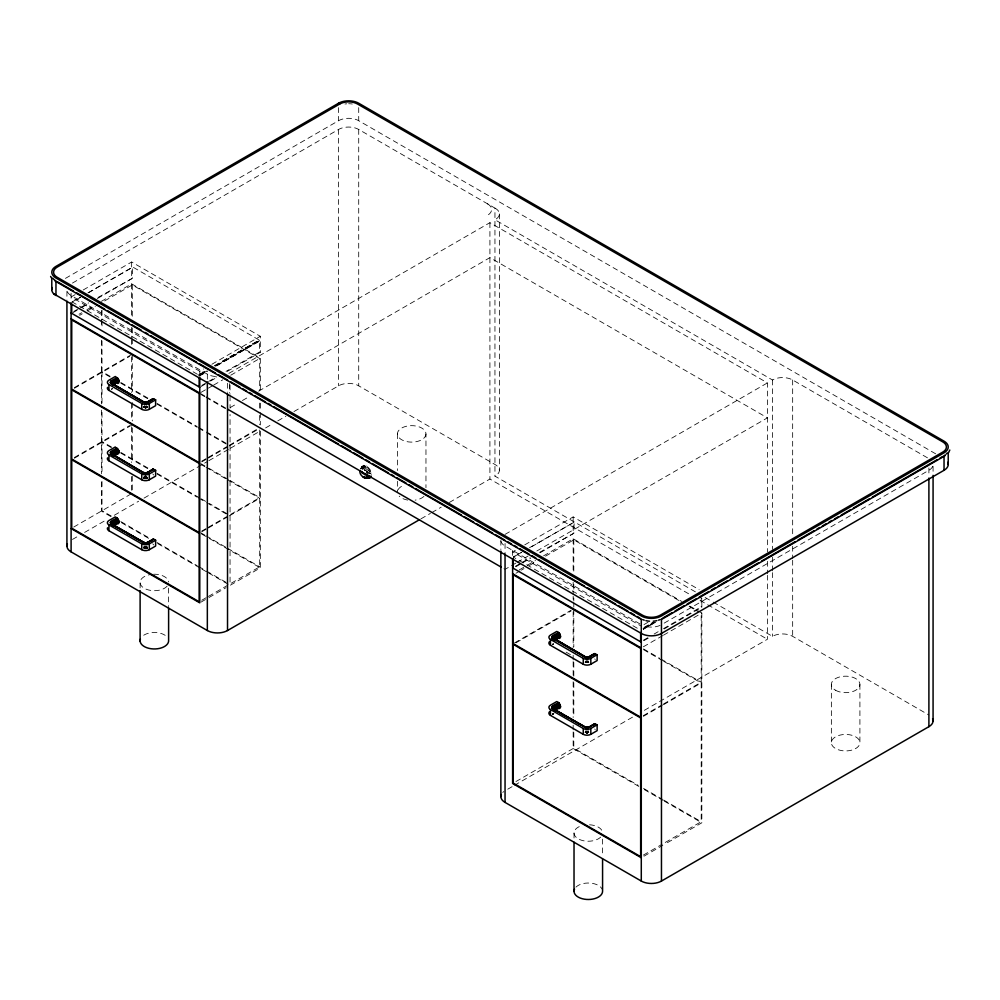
<?xml version="1.0" encoding="UTF-8"?>
<svg xmlns="http://www.w3.org/2000/svg" width="1000" height="1000" viewBox="0 0 1000 1000"><rect width="100%" height="100%" fill="white"/><g stroke="black" fill="none" stroke-linecap="round" stroke-linejoin="round"><path stroke-width="0.75" stroke-dasharray="5 3.75" d="M145.312 406.25L145.525 408.462L144.85 407.738M145.375 475.913L145.05 478.913L147.513 477.775A3.713 2.125 60.4 0 1 146.688 476.438L144.388 476.438A3.713 2.15 -60 0 1 143.525 477.762L144.388 476.438M145.312 546.625L145.05 548.825L147.513 547.688A3.713 2.125 60.4 0 1 146.688 546.35L144.388 546.35A3.713 2.15 -60 0 1 143.525 547.675L144.388 546.35M586.825 661.15L586.65 662.675M361.238 468.837C362.587 460.538 372.45 469.475 371.337 474.663M145.213 475.887L144.562 478.85C145.963 477.688 142.438 478.475 144.512 476.5M586.55 733.45L587.263 731.25L587.525 733.45L586.062 733.388L587.425 732.775L587.537 733.45M145.1 406.213L144.775 407.725M145.1 546.6C145 549.475 142.912 548.875 144.688 546.5M586.6 661.125L586.275 662.638M586.6 731.225L586.275 732.738M144.887 406.175L144.4 407.65M144.887 476.637L143.663 478.625L144.688 476.575M144.887 546.55C142.113 549.3 146.875 548.787 145.525 546.638M586.4 661.075L585.913 662.562M586.4 731.175L585.913 732.663M144.762 548.112L144.113 548.675M513.288 557.075L521.788 552.238L513.288 557.075L640.025 629.8M144.688 406.112L143.75 407.425L144.512 406.037M586.2 661.025L585.062 662.212A3.713 2.15 -60 0 0 585.5 661.562L588.562 661.575M586.2 731.112L585.062 732.312A3.713 2.15 -60 0 0 585.887 730.962L585.562 732.55M144.4 478.113L143.675 478.625L144.762 478.2M144.1 548.675L145.15 548.15M144.512 546.425L143.75 547.8L144.4 548.038M586.025 660.95L585.262 662.325M586.025 731.05L585.262 732.425M360.487 469.137L361.912 466.325M144 406.675L144.388 405.975A3.713 2.15 -60 0 1 143.525 407.3C144.838 405.725 149.225 408.663 146.375 406.112M370.65 471.362L367.038 472.925L363.762 468.837L361.087 468.575L362.713 465.575M361.875 468.338L363.762 465.25M585.513 661.575L585.562 662.45M362.788 468.425L364.975 465.375M363.762 468.837L366.287 465.925M364.738 469.55L367.587 466.875M111.438 389.625L112.438 388.45A3.713 2.175 -59.2 0 1 111.975 389.075L111.562 388.787M553.488 643.988L552.438 644.163L553.475 643.988M553.288 713.962L552.438 714.25L553.95 713.45A3.713 2.175 -59.2 0 1 553.475 714.087L552.95 714.625M553.288 643.863L552.95 644.525M365.65 470.525L368.812 468.162M552.212 714.013L552.888 713.587M65.438 278.387L338.537 120.712A14.275 8.238 0 0 1 358.713 120.712L935.925 453.963M72.45 283.075L338.537 129.462A14.275 8.238 0 0 1 358.713 129.462L494.95 208.113L494.95 476.125L696.55 592.513M75.138 294.637L71.1 296.962L199.775 371.25L203.812 368.925M83.212 289.975L131.65 262L260.325 336.287L260.325 352.312L226.688 371.737M71.862 302.062L80.275 297.337M87.925 292.85L132.75 267.038L259.3 340.125L259.688 351.95L226.05 371.375M80.438 297.4L72.362 302.062L198.675 375.012M88.513 292.738L132.912 267.1M73.8 311.438L79.175 308.325M80.525 307.55L88.6 302.887M98.012 297.45L132.287 278.387L132.75 267.038M73.088 312.575L77.112 310.238M82.5 307.137L89.225 303.25M97.3 298.587L132.287 278.387M79 314.25L81.638 312.738M86.9 309.7L93.488 305.9M101.375 301.337L131.65 283.85L260.325 358.137L260.325 392.325M79.638 315.35L82.263 313.825M87.537 310.788L95.425 306.225M104.637 300.912L132.287 284.95L259.688 358.5L259.688 390.788M74.362 387.575L132.287 354.137M74.362 388.3L129.65 356.388M211.887 364.263L260.325 336.287M198.512 374.888L205.4 371.125M214.662 365.575L259.225 340.05M205.55 371.287C193.275 377.45 200.287 376.775 207.213 371.325M214.9 365.763L259.375 340.213M198.9 375.262L205.625 371.375L199.013 375.462M215.037 365.938L259.45 340.3M215.162 366.138L259.513 340.4M199.1 375.675L207.138 370.913M259.613 340.613L215.238 366.35L259.675 340.825M199.125 375.788L207.2 371.125M216.637 365.887L259.688 341.025M74.362 457.488L129.65 425.575M74.362 458.225L132.287 424.787M201.838 385.35L207.213 382.25M208.562 381.475L216.637 376.812M201.125 386.5L205.15 384.162M210.538 381.062L217.262 377.175M228.875 373.387L489.913 222.675L767.425 382.9L767.425 551.95M201.088 392.337L207.675 388.537M208.363 388.15L212.938 385.5M213.625 385.1L222.838 379.787M230.738 375.225L260.325 358.137M230.225 407.562L236.988 403.65M242.4 400.538L249.163 396.625M258.637 391.163L489.913 257.638L767.425 417.863L536.15 551.388M73.737 527.05L132.287 493.237M201.775 461.138L207.037 458.088M208.363 457.337L226.788 446.688M229.412 445.175L258.375 428.45M201.775 461.863L207.037 458.825M208.363 458.062L226.788 447.425M229.412 445.9L259.688 428.425M72.45 539.438L79.212 535.538M84.612 532.425L104.875 520.725M114.325 515.262L138.637 501.225M144.037 498.113L207.525 461.463M208.875 460.675L229.125 448.988M230.487 448.2L260.2 431.05M265.6 427.925L272.35 424.025M277.75 420.913L285.863 416.238M293.962 411.55L338.537 385.825A14.275 8.238 0 0 1 358.713 385.825L494.95 464.475A13.65 7.875 0 0 1 494.95 476.125M201.775 531.05L207.037 528.013M208.363 527.25L226.788 516.613M259.688 429.963L259.688 497.612L229.412 515.087L209.3 503.475M201.775 531.775L207.037 528.737M208.363 527.975L226.788 517.337M229.412 515.825L259.688 498.338L259.688 566.8L229.412 584.275M361.087 468.575L363.612 467.125M366.438 471.662L369.85 469.7M201.775 600.237L207.037 597.2M208.363 596.438L226.788 585.8M201.088 602.087L207.675 598.288M208.988 597.537L226.1 587.65M260.325 431.163L260.325 567.888L230.05 585.375L230.05 414.462M420.938 518.862L430.4 513.4M431.75 512.612L441.225 507.15M449.338 502.463L489.913 479.038L690.638 594.938M505.05 534.388L767.425 382.9M515.3 550.312L512.612 551.862L641.287 626.15M524.725 544.875L573.162 516.912L699.15 589.65M529.438 547.762L574.425 522.013L529.388 548.013M515.862 563.1L505.05 569.35L502.35 567.788M517.212 562.325L528.038 556.075M515.3 566.337L520.688 563.225M522.038 562.45L530.112 557.788M539.525 552.35L573.8 533.3L574.188 521.925M515.938 566.7L521.312 563.587M522.663 562.812L530.737 558.15M540.163 552.712L573.8 533.3M519.338 569.837L526.075 565.95M527.413 565.175L535.487 560.513M543.562 555.85L573.162 538.763L681.725 601.438M515.938 573.25L519.975 570.925M521.312 570.15L524.012 568.6M529.388 565.487L536.125 561.6M545.538 556.163L573.8 539.85L679.75 601.025M514.587 642.862L571.1 610.225M515.938 642.812L571.1 610.962M643.975 624.6L648.012 622.275M644.062 627.463L652.138 622.8M644.225 627.587L653.713 622.225M643.1 628.612L653.863 622.4M643.213 628.812L653.925 622.5M654.025 622.7L643.3 629.025L655.438 622.137M643.337 629.338L655.45 622.337M664.163 623.138L928.9 470.3A14.275 8.238 0 0 0 933.075 464.475L933.075 473.8M643.337 640.263L648.725 637.15M654.112 634.038L658.15 631.712M663.525 628.6L701.2 606.85L701.838 607.212L701.838 598.475M643.975 640.625L649.362 637.513M664.163 628.975L701.838 607.212M643.337 646.812L662.812 635.575M663.525 635.163L701.838 613.05L701.838 822.8L664.163 844.55M515.938 781.55L573.8 748.15L638.175 785.312M507.75 789.188L513.162 786.062M514.513 785.288L633.538 716.575M644.35 710.325L767.425 639.263L767.425 575.337M643.337 715.638L662.175 704.762M663.525 703.988L701.2 682.237L701.2 613.413M643.337 716.363L662.175 705.487M663.525 704.712L701.2 682.962L701.2 821.7L663.525 843.45M643.337 855.113L662.175 844.237M643.975 856.2L662.812 845.325M145.525 475.913C142.525 479.712 148.975 478.663 146.675 476.438M145.75 546.625C144.95 549.125 148.963 547.938 146.675 546.35M147 407.55L147.513 407.312A3.713 2.125 60.4 0 1 146.688 405.975L147.062 406.675M147.062 477.137L144 477.137M147.062 547.05L144 547.05M588.562 731.675L588.188 730.975A3.713 2.125 60.4 0 0 588.575 731.675L585.513 731.675M145.963 546.6C146.062 549.475 148.15 548.875 146.375 546.5M368.663 473.812L371.163 473.062M146.3 548.112L147.387 548.538L147 547.938M145.75 406.25C145.512 409.562 145.588 408.35 145.963 406.213M145.525 407.788L146.213 407.738M494.95 208.113A13.65 7.875 0 0 1 494.95 219.762L772.475 379.988A14.275 8.238 0 0 1 792.663 379.988L928.9 458.65M713.2 602.125L772.475 636.35A14.275 8.238 0 0 1 792.663 636.35L928.9 715.013M705.113 597.463L711.85 601.35M700.075 600.375L767.425 639.263M259.688 351.95L260.325 352.312M689.775 606.075L696.475 609.95M697.812 610.725L701.838 613.05M689.137 606.438L698.525 611.862M215.575 376.512A14.275 8.238 0 0 1 207.338 374.162L71.1 295.512A14.275 8.238 0 0 1 66.925 289.688L66.925 300.562M639.938 623.925L505.05 546.038A14.275 8.238 0 0 1 500.988 541.287M368.175 472.125L364.387 469.938L364.387 471.388L368.175 473.575M643.538 648.938L659.625 658.225M660.962 659L701.2 682.237M200.688 393.625L204.713 395.95M206.05 396.725L226.163 408.338M643.538 649.663L662.312 660.512M663.65 661.287L701.2 682.962M200.688 394.35L204.713 396.675M206.05 397.45L226.163 409.062M110.062 376.262L102.013 371.613L102.013 339.325M120.787 382.45L148.95 398.713M157 403.363L197.225 426.587M198.575 427.362L205.275 431.238M206.625 432.013L226.737 443.625M110.062 376.987L102.013 372.35L102.013 403.1M120.787 383.188L147.613 398.675M157 404.087L197.225 427.325M198.575 428.088L205.275 431.962M206.625 432.738L226.737 444.35M566.1 652.125L571.362 655.163M200.688 463.537L207.387 467.413M208.725 468.188L228.85 479.8M230.188 480.575L259.688 497.612M200.688 464.275L204.713 466.6M206.05 467.362L226.163 478.988M227.5 479.762L259.688 498.338M111.4 446.95L102.013 441.538L102.013 409.25M120.787 452.375L148.95 468.638M157 473.275L199.913 498.062M201.25 498.825L207.963 502.7M111.4 447.688L102.013 442.262L102.013 473.375M120.787 453.1L147.613 468.587M157 474.012L197.225 497.238M198.575 498.013L205.275 501.887M206.625 502.65L226.737 514.275M200.688 532.737L204.713 535.05M206.05 535.825L226.163 547.438M227.5 548.212L259.688 566.8M643.538 788.413L662.312 799.25M663.65 800.025L701.2 821.7M201.35 533.85L208.05 537.712M209.387 538.488L260.325 567.888M638.837 786.425L573.162 748.512L573.162 731.425M644.2 789.525L662.962 800.35M664.3 801.125L701.838 822.8M111.4 516.138L102.013 510.725L102.013 479.6M120.787 521.562L150.287 538.6M157 542.463L197.225 565.7M198.575 566.475L205.275 570.337M206.625 571.112L226.737 582.725M110.763 516.5L101.375 511.087L101.375 480.012M121.487 522.688L149.625 538.938M157.675 543.587L200.562 568.35M201.9 569.125L207.262 572.212M208.6 572.987L228.713 584.6M146.375 476.575L147.4 478.625L146.175 476.637M147 478.013L147.387 478.625L146.662 478.113M147.312 407.425L146.55 406.037M147.312 477.887L146.55 476.5M147.312 547.8L146.55 546.425M588.062 660.95L588.825 662.325L587.875 661.025M588.062 731.05L588.825 732.425L587.875 731.112M146.175 546.55L146.962 548.675M146.662 548.038L146.95 548.675M588.162 662.562L587.688 661.075M588.162 732.663L587.688 731.175M146.662 407.65L146.175 406.175M146.3 478.2L146.5 478.85L145.85 475.887M587.8 662.638L587.475 661.125M587.8 732.738L587.475 731.225M145.925 478.237L146.025 478.913L145.688 475.913M145.912 407.775L146.012 408.45M587.425 662.675L587.263 661.15M587.038 732.788L587.038 733.462L587.038 731.25M928.9 467.962L928.9 476.512M859.912 684.425L859.912 742.688A14.275 8.238 0 0 1 838.5 749.825A14.275 8.238 0 0 1 838.5 735.55A14.275 8.238 0 0 1 859.912 742.688M831.363 684.425L831.363 742.688M792.663 379.988L792.663 536.912M792.663 546.237L792.663 558.663M792.663 560.225L792.663 636.35M772.475 379.988L772.475 549.35M772.475 557.112L772.475 571.1M772.475 572.65L772.475 636.35M767.425 561.312L767.425 573.775M701.2 597.487L701.2 606.85M602.575 839.125L602.575 855.987M587.038 661.15L587.038 662.688M574.025 832.987L574.025 840.662M573.8 539.85L573.8 573.5M573.8 584.2L573.8 591.85M573.8 597.975L573.8 601.025M573.8 602.562L573.8 607.15M573.8 609.4L573.8 646.812M573.8 662.412L573.8 676.438M573.8 682.675L573.8 716.963M573.8 732.562L573.8 748.15M573.162 516.912L573.162 532.938M573.162 538.763L573.162 572.938M573.162 582.263L573.162 594.688M573.162 596.25L573.162 599.35M573.162 611.788L573.162 647.513M573.162 655.288L573.162 659.95M573.162 661.5L573.162 675.487M573.162 681.7L573.162 717.438M573.162 725.2L573.162 729.862M512.612 550.413L512.612 557.688M505.05 543.513L505.05 552.625M500.863 540.212L500.863 549.538M499.412 213.938L499.412 470.3M489.913 222.675L489.913 479.038M425.962 434.025A14.275 8.238 0 0 1 404.35 440.95A14.275 8.238 0 0 1 404.775 426.688A14.275 8.238 0 0 1 425.962 434.025L425.962 487.688M397.425 433.75L397.425 470.55M397.425 481.275L397.425 492.013M358.713 107.613L358.713 120.712M358.713 129.462L358.713 385.825M338.537 107.613L338.537 120.712M338.537 129.462L338.537 385.825M260.325 403.2L260.325 410.962M260.325 412.525L260.325 424.95M259.688 403.1L259.688 409.25M259.688 415.4L259.688 424.625M230.05 384.938L230.05 394.263M230.05 395.812L230.05 408.25M229.412 383.675L229.412 392.9M227.525 383.288L227.525 392.4M207.338 374.162L207.338 380.375M199.775 371.25L199.775 375.625M168.612 588.125L168.612 606.525M145.525 406.25L145.525 408.462M140.113 582.925L140.113 589.062M132.287 284.95L132.287 317.238M132.287 328L132.287 337.225M132.287 338.762L132.287 344.913M132.287 354.862L132.287 391.763M132.287 402.525L132.287 420.975M132.287 427.9L132.287 462.125M132.287 476.125L132.287 491.688M131.65 262L131.65 278.025M131.65 283.85L131.65 318.038M131.65 327.362L131.65 338.237M131.65 339.787L131.65 344.45M131.65 356.875L131.65 392.612M131.65 403.488L131.65 420.588M131.65 426.8L131.65 462.537M131.65 476.512L131.65 490.5M102.013 310.113L102.013 319.337M102.013 320.875L102.013 327.025M101.375 310.663L101.375 327.75M101.375 340.175L101.375 403.875M101.375 410.1L101.375 473.8M71.1 293.175L71.1 301.337M167.113 586.163A14.275 8.238 0 0 1 143.55 587.837A14.275 8.238 0 0 1 149.887 574.637M153.55 574.237A14.275 8.238 0 0 1 168.612 581.987M660.062 625.413A14.275 8.238 0 0 1 644.237 626M344.938 104.012A14.275 8.238 0 0 1 346.763 103.812M348.625 103.737A14.275 8.238 0 0 1 352.325 104.012M600.662 837.113A14.275 8.238 0 0 1 578.212 838.825A14.275 8.238 0 0 1 581.163 825.863M589.538 824.788A14.275 8.238 0 0 1 602.575 832.987M575.938 887.138A14.275 8.238 0 0 1 590.163 883.088A14.275 8.238 0 0 1 602.087 889.125M423.938 496.388A14.275 8.238 0 0 1 415.163 500.15M407.775 500.075A14.275 8.238 0 0 1 399.225 496.15M397.975 489.888A14.275 8.238 0 0 1 404.775 484.95M362.5 469.575A5.35 3.088 60 0 1 366.287 467.388A5.35 3.088 60 0 1 370.075 473.938M143.713 635.237A14.275 8.238 0 0 1 166.3 636.2M502.775 792.463A14.275 8.238 0 0 1 503.812 791.562M153.725 544.95A3.713 2.15 60 0 1 152.75 543.763M153.725 475.037A3.713 2.15 60 0 1 152.75 473.85M487.388 203.738A14.275 8.238 0 0 1 487.388 215.4M595.237 659.475A3.713 2.15 60 0 1 594.725 658.925M595.237 729.575A3.713 2.15 60 0 1 594.725 729.025M146.025 548.825L145.925 548.162L146.012 548.825M835.55 690.25A14.275 8.238 0 0 0 859.425 686.55A14.275 8.238 0 0 0 841.95 676.462A14.275 8.238 0 0 0 835.55 690.25"/><path stroke-width="1.5" d="M107.562 387.388A5.35 3.088 0 0 0 108.95 390.375L141.75 409.3A5.35 3.088 0 0 0 149.312 409.3L155.625 405.662L155.625 399.837L153.212 398.688L151.838 400.562M151.875 540.638L153.212 539.075L155.625 540.212L155.625 546.05L149.312 549.688A5.35 3.088 0 0 1 141.75 549.688L108.95 530.75A5.35 3.088 0 0 1 107.562 527.762M549.612 641.538A5.35 3.088 0 0 0 550.462 645.275L583.25 664.212A5.35 3.088 0 0 0 590.825 664.212L597.137 660.562L597.137 654.737L594.725 653.6L593.35 655.462M560.487 635.85L554.725 639.188L554.812 640.425L553.488 636.362L552.675 637.725L586.388 657.438L553.325 638.05L559.637 633.713L560.55 636.538A3.713 2.15 60 0 1 558.663 638.35M554.812 710.525C556.15 707.3 550.988 705.487 553.488 708.75L586.175 727.725M593.35 725.562L594.725 723.7L597.137 724.837L597.137 730.662L590.825 734.312A5.35 3.088 0 0 1 583.25 734.312L550.462 715.375A5.35 3.088 0 0 1 549.612 711.637M113.038 384.775L113.012 383.575L118.8 380.225L117.662 378.175L115.262 376.525L108.95 380.175A5.35 3.088 0 0 0 108.95 384.538L108.95 390.375M118.8 450.688L119.038 452.088C111.025 459.588 110.625 452.25 118.8 450.688L115.262 447L108.95 450.637A5.35 3.088 0 0 0 108.95 455L108.95 460.838L141.75 479.762A5.35 3.088 0 0 0 149.312 479.762L155.625 476.125L155.625 470.3L152.75 469.263L146.125 473.75M143.525 402.475L111.45 383.8C107.788 380.925 116.05 378.725 117.15 377.625M118.125 449.275L112.287 452.65L111.975 453.938L144.838 473.7L111.45 454.263C107.788 451.388 116.05 449.188 117.15 448.088M117.662 518.55L111.788 521.962L111.375 523.638L145.375 543.312L111.45 524.175C107.788 521.3 116.05 519.1 117.15 518L119.038 522.013A3.713 2.15 60 0 1 117.15 523.825L114.862 525.15M595.237 653.65L588.913 657.237L585.175 657.237L552.95 638.7C549.3 635.825 557.55 633.625 558.663 632.525L559.637 633.713M551.95 636.975L554.288 638.825L554.513 640.75L560.55 636.538M595.237 723.75L588.913 727.337L585.175 727.337L552.95 708.8C549.3 705.925 557.55 703.725 558.663 702.625L560.55 706.637A3.713 2.15 60 0 1 558.663 708.45M560.55 706.637C551.712 713.487 557.175 709.688 551.912 707.362M359.975 471.025C358.825 475.838 368.35 481.788 367.413 474.188M113.1 455.8L113.212 454.75L118.975 451.413M110.438 522.463L112.362 523.7L113.125 525.788L113.212 524.663L118.975 521.325M554.587 710.7L554.362 708.737L552.212 706.538M551.95 707.638C556.862 710.413 552.125 710.7 560.487 705.95M554.55 710.775L554.312 708.825L552.05 706.8M117.662 448.638L111.788 452.038L111.375 453.713L144.787 473.25L147.8 472.625L153.725 469.212M145.375 543.312L148.038 542.413M145.912 543.737L147.525 542.362L145.688 543.312M146.025 543.713L153.212 539.075M146.125 543.663L147.062 542.463M949.8 450.037L948.562 452.675M145.688 473.387L147.4 472.788M365.65 478.088L369.85 477.938L371.163 476.075M587.788 657.688L588.913 657.237M145.85 473.375L147.012 472.675M143.025 402.025L147.4 402.325L153.725 398.75M588.913 727.337L585.05 726.975L586.388 727.537M110.438 382.075L113.012 384.55L118.975 380.95L118.8 380.225M110.538 522.188L113.125 525.513L119.038 522.013M146 473.338L146.662 472.725M147.4 542.712L146.225 543.612L153.725 539.125M588.575 656.975L587.913 657.625L594.725 653.6M145.975 402.575L147.4 402.325M146.175 402.537L152.75 398.8M587.688 727.537L588.525 727.225M143.025 472.5L145.213 473.375M144.562 542.938L145.213 543.288M586.062 657.463L587.537 657.525L594.263 653.7M147.062 402.075L146.375 402.475L147.012 402.212M146.55 472.863L147.525 472.438L146.175 473M588.413 727.163L589.312 727.163M147.062 472.537L145.375 473.387M152.75 469.263L146.225 473.7L146.962 472.925M588.575 727.075L587.913 727.35M117.662 378.175L111.788 381.575L111.375 383.25L144.512 402.4L111.975 383.475L112.287 382.188L118.125 378.812M53.775 293.863L641.287 633.438A14.275 8.238 0 0 0 661.462 633.438L944.038 470.3A14.275 8.238 0 0 0 947.725 462.337M118.513 379.5L112.713 382.863L112.475 383.825L144.662 402.713M113.413 384.875L118.975 380.95M146.4 402.713L153.212 398.688M147.363 402.575L151.9 399.95M108.95 384.538L141.75 403.475A5.35 3.088 0 0 0 149.312 403.475L155.625 399.837M118.513 449.963L112.575 453.425L113.3 455.487L111.975 451.925M114.862 455.225L117.15 453.913A3.713 2.15 60 0 0 119.038 452.088M153.212 469.15L146.15 473.3M108.95 455L141.75 473.938A5.35 3.088 0 0 0 149.312 473.938L155.625 470.3M118.125 519.188L112.287 522.562L111.875 523.688L113.3 525.4L112.925 524.038L118.8 520.612M118.513 519.888L112.475 523.462L113.162 525.45M152.075 539.825L145.85 543.288M117.15 518L115.262 516.912L108.95 520.55A5.35 3.088 0 0 0 108.95 524.925L141.75 543.862A5.35 3.088 0 0 0 149.312 543.862L155.625 540.212M67.412 543.913A14.275 8.238 0 0 0 71.1 551.875L207.338 630.525A14.275 8.238 0 0 0 227.525 630.525L419.575 519.65M553.488 636.362L559.175 633.075M560.025 634.412L554.212 637.762L553.987 638.725L586.175 657.625L584.775 657.062M560.312 635.138L554.438 638.562L554.875 640.537L552.725 635.962M588.862 657.475L593.413 654.862M558.663 632.525L556.763 631.438L550.462 635.075A5.35 3.088 0 0 0 550.462 639.45L583.25 658.375A5.35 3.088 0 0 0 590.825 658.375L597.137 654.737M662.812 618.088L672.288 612.625M674.987 611.062L684.45 605.6M687.15 604.038L696.612 598.575M699.325 597.013L708.787 591.55M711.488 589.987L715.55 587.65M718.25 586.087L727.712 580.625M730.413 579.062L758.812 562.675M761.513 561.112L795.312 541.6M798.012 540.037L814.237 530.662M816.95 529.1L819.65 527.55M822.35 525.988L826.413 523.638M829.112 522.075L831.812 520.525M834.525 518.962L838.575 516.613M841.275 515.05L850.75 509.588M853.45 508.025L869.675 498.663M872.375 497.1L937.275 459.637M939.975 458.075L942.675 456.512M662.325 618.975L944.95 455.8M553.488 706.462L559.175 703.175M559.637 703.812L553.488 707.475L554.875 710.638L552.438 706.287M560.025 704.513L554.087 707.962L554.637 709.513M560.312 705.238L554.288 708.913L557.438 711.538M594.725 723.7L588.475 727.463M587.913 727.725L593.587 724.438M558.663 702.625L556.763 701.538L550.462 705.175A5.35 3.088 0 0 0 550.462 709.55L583.25 728.475A5.35 3.088 0 0 0 590.825 728.475L597.137 724.837M501.35 794.45A14.275 8.238 0 0 0 505.05 802.4L641.287 881.062A14.275 8.238 0 0 0 661.462 881.062L928.9 726.663A14.275 8.238 0 0 0 932.588 718.7M144.1 402.463L145.238 402.438M144.1 472.925C145.838 473.188 142.625 471.512 144.938 473.75M144.1 542.85L144.938 542.788M585.6 727.463L585.175 727.337M588.525 657.125L588.175 657.225M143.663 402.325L144.887 402.537M143.663 472.788L144.688 472.938M143.663 542.712L145.087 542.962M585.175 657.237L586.175 657.625M145.975 542.962L147.8 542.55M146.9 402.163L147.8 402.163M146.9 472.625L147.8 472.625M588.413 657.062L589.312 657.062M143.262 402.163L144.162 402.163M143.262 472.625L144.4 472.725M143.262 542.55L144.938 543.663M584.775 727.163L586.2 727.475L552.725 708.662M145.75 473.062L146.5 473.025M145.75 542.987L146.5 542.938M588.013 727.562L587.425 727.45M362.788 476.863L364.975 476.625M367.413 476.45L369.913 476.2M111.213 383.663L113.125 384.513M145.037 402.625L146.025 402.625M111.213 454.125L113.125 454.975M111.213 524.038L144.512 542.775M552.725 638.562L554.812 639.925M146.125 402.4L146.962 402.463M367.038 477.287L370.65 477.188M363.762 477.587L368.812 478.263M366.438 477.85L369.85 477.938M110.925 383.425L113.012 384.438L110.7 383.175M110.925 453.888L113.287 455.425L111.213 451.525M110.925 523.812L113.212 525.35L111.213 521.438M552.438 638.325L554.212 638.938L554.788 640.487M552.438 708.425L554.212 709.038L554.65 710.638L554.525 708.575L552.725 706.062M364.738 478L367.587 478.137M145.925 402.45L146.5 402.562M110.7 453.638L112.925 454.825M110.7 523.562L113.038 525.15M552.212 638.075L553.987 638.725L554.65 640.537L554.087 637.863L552.438 636.188M552.212 708.175L554.438 709.362M144.562 473.025L145.312 473.062M110.538 382.912L112.863 384.275M110.538 453.375L113.075 455.3L110.4 452.825M110.538 523.3L113.075 525.225M552.05 637.812C555.675 640.35 555.188 639.9 551.912 637.263M552.05 707.913L554.362 709.287M144.05 402.212L144.938 402.4M144.162 542.55L143.537 542.362L145.037 543.713M111.975 383.75L113 384.625L110.4 382.362M111.975 454.212L113.038 455.238M111.975 524.125L112.925 524.738M553.488 638.65L554.338 639.012M553.488 708.75L554.338 709.112M110.438 382.638L112.775 384.1M110.438 453.1L112.775 454.562M110.438 523.025L113.138 525.288M551.95 637.537L553.862 638.475L554.6 640.175M144.05 542.6L145.15 543.737M110.4 522.737L112.8 524.575M110.438 452.537L113 455.087M551.95 707.075L553.862 708.325L554.6 710.2M110.538 381.8L113.075 384.412L111.213 381.062M552.05 636.7L553.913 638.1L554.587 640.6L554.362 638.638L552.212 636.438M110.538 452.262L113.162 455.538M57.325 281.725L73.537 291.087M76.25 292.65L104.637 309.037M107.338 310.6L123.55 319.962M126.263 321.525L128.963 323.088M131.662 324.65L141.125 330.112M145.188 332.45L147.887 334.012M150.588 335.575L196.55 362.113M199.25 363.663L215.475 373.038M218.175 374.6L227.638 380.062M230.35 381.613L239.812 387.075M242.512 388.638L246.562 390.988M249.275 392.55L251.975 394.1M254.675 395.662L265.487 401.912M268.2 403.475L270.9 405.025M273.6 406.587L338.488 444.05M341.188 445.613L350.65 451.075M353.363 452.638L362.825 458.1M365.525 459.663L369.575 462M372.287 463.562L388.5 472.925M391.2 474.487L393.913 476.05M396.613 477.612L406.075 483.075M408.775 484.637L412.837 486.975M415.538 488.537L461.5 515.075M464.2 516.638L473.663 522.1M476.362 523.663L492.587 533.025M495.288 534.587L504.75 540.05M507.463 541.613L511.512 543.95M514.212 545.513L516.925 547.075M519.625 548.625L529.087 554.1M531.788 555.65L535.85 558M538.55 559.562L584.513 586.087M587.212 587.65L615.6 604.038M618.3 605.6L627.762 611.062M630.475 612.625L634.525 614.963M637.225 616.525L639.925 618.088M55.05 281.012L640.425 618.975M71.1 312.987L199.775 387.275M512.612 567.888L641.287 642.175M71.1 318.812L199.775 393.1M227.525 409.125L501 567.013M512.612 573.713L641.287 648M560.062 713.062L569.263 718.375M571.9 719.887L574.525 721.4M577.15 722.925L579.775 724.438M115.925 526.925L118.562 528.438M121.188 529.95L123.812 531.475M126.438 532.987L144.838 543.612L144 542.463M71.1 528.562L199.775 602.85L199.775 377.075M641.287 857.75L512.612 783.462L512.612 559.15M110.7 381.538L113.038 384.475M110.7 452L112.475 453.537L113.1 455.662M110.7 521.912L113.075 524.788M144.375 402.325L143.537 401.975L144.4 402.262M110.925 381.287L113.212 384.275L111.975 381.463M110.925 451.75L113.362 455.375M110.925 521.663L113.212 525.388M111.975 521.838L113.362 525.288M51.438 277.887L50.6 276.425M554.513 709.7L554.675 710.475L554.55 709.775M948.213 452.825L948.213 464.475M944.038 470.3L944.038 455.737A14.275 8.238 0 0 0 945.263 454.925M933.075 475.35L933.075 720.837M928.9 478.062L928.9 726.663M661.462 618.875L661.462 881.062M641.287 618.875L641.287 881.062M640.65 632.45L640.65 641.812M602.575 859.062L602.575 891.263A14.275 8.238 0 0 1 586.438 899.425A14.275 8.238 0 0 1 574.513 889.125M590.825 658.375L590.825 664.212M590.825 728.475L590.825 734.312M583.25 658.375L583.25 664.212M583.25 728.475L583.25 734.312M574.025 842.188L574.025 891.263M550.462 639.45L550.462 645.275M550.462 709.55L550.462 715.375M513.25 558.888L513.25 568.25M505.05 553.812L505.05 802.4M500.863 551.087L500.863 796.575M365.65 473.575L365.65 475.037L361.875 472.85L361.875 471.388M227.525 393.925L227.525 630.525M207.338 381.938L207.338 630.525M199.137 377.55L199.137 386.912M168.612 608.05L168.612 640.25A14.275 8.238 0 0 1 153.312 648.938A14.275 8.238 0 0 1 140.387 639.05M149.312 403.475L149.312 409.3M149.312 473.938L149.312 479.762M149.312 543.862L149.312 549.688M141.75 403.475L141.75 409.3M141.75 473.938L141.75 479.762M141.75 543.862L141.75 549.688M140.113 590.6L140.113 641.188M108.95 524.925L108.95 530.75M71.737 303.988L71.737 313.35M71.1 302.787L71.1 551.875M66.925 302.113L66.925 546.05M51.788 278.025L51.788 289.688M52.875 278.263A14.275 8.238 0 0 0 55.963 280.938L55.963 295.512L53.7 293.8A14.275 8.238 0 0 1 52.275 287.55M947.125 453.062A14.275 8.238 0 0 1 946.3 454.025M660.062 619.575A14.275 8.238 0 0 1 658.512 620.175M656.838 620.65A14.275 8.238 0 0 1 653.238 621.213M649.513 621.213A14.275 8.238 0 0 1 645.913 620.65M644.237 620.175A14.275 8.238 0 0 1 642.688 619.575M108.95 460.838A5.35 3.088 0 0 1 107.562 457.85M119.038 381.625A3.713 2.15 60 0 1 117.662 383.5M338.537 103.238L55.963 266.375A14.275 8.238 0 0 0 55.963 278.025L641.287 615.962A14.275 8.238 0 0 0 661.462 615.962L944.038 452.825A14.275 8.238 0 0 0 944.038 441.163L358.713 103.238A14.275 8.238 0 0 0 338.537 103.238M339.8 103.963L57.225 267.1A12.488 7.212 0 0 0 57.225 277.3L642.55 615.225A12.488 7.212 0 0 0 660.2 615.225L942.775 452.088A12.488 7.212 0 0 0 942.775 441.9L357.45 103.963A12.488 7.212 0 0 0 339.8 103.963M199.137 393.462L71.737 319.9L71.737 389.1L199.137 462.65L199.137 393.462M640.65 648.363L513.25 574.812L513.25 643.637L640.65 717.188L640.65 648.363M640.65 717.925L513.25 644.362L513.25 783.1L640.65 856.663L640.65 717.925M199.137 463.375L71.737 389.825L71.737 459.012L199.137 532.575L199.137 463.375M199.137 533.3L71.737 459.738L71.737 528.2L199.137 601.763L199.137 533.3"/></g></svg>
